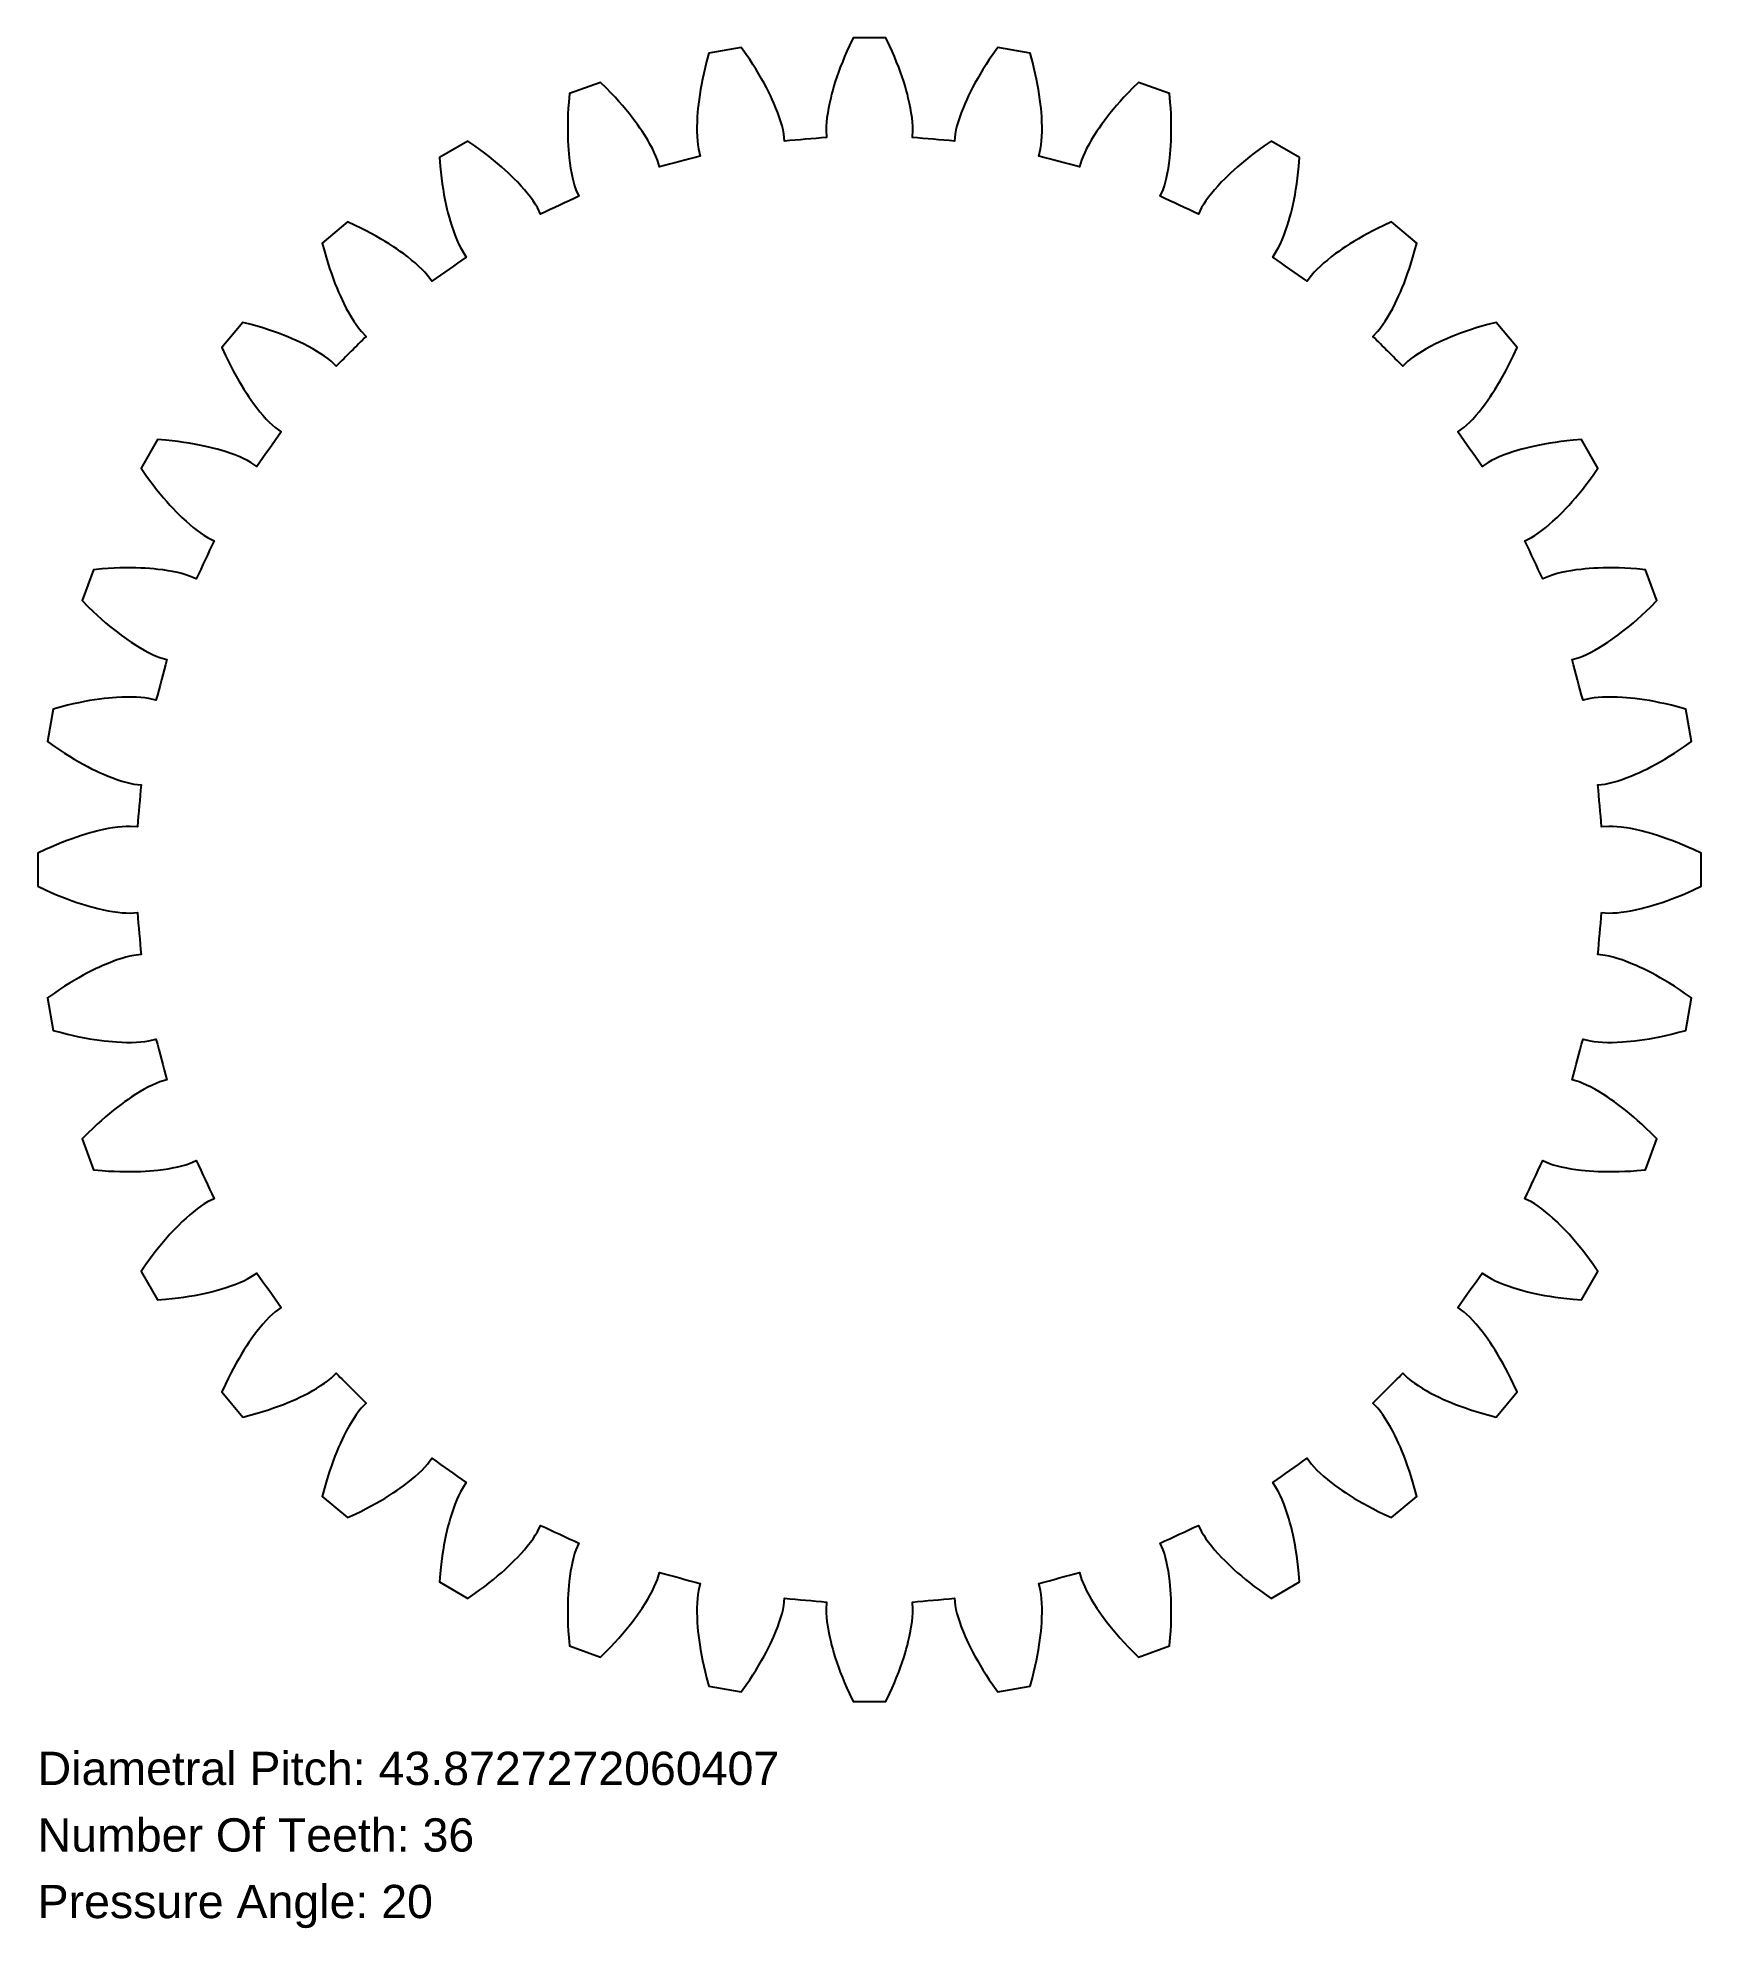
# Model space of a CAD drawing. Extents: x -11 to 11, y -14 to 11.
import ezdxf

# ---------------------------------------------------------------- set-up
doc = ezdxf.new("R2010")
doc.units = 0
doc.layers.add('1', color=7, linetype='Continuous')
doc.layers.add('NOTES', color=1, linetype='Continuous')
doc.styles.add('ARIAL', font='Arial.ttf')

msp = doc.modelspace()

# ---------------------------------------------------------------- linework, layer by layer
at = {"layer": '1'}
msp.add_lwpolyline([(9.681, -0.567), (9.776, -0.573), (9.829, -0.572), (9.883, -0.569), (9.94, -0.563), (10.008, -0.553), (10.066, -0.543), (10.131, -0.53), (10.202, -0.513), (10.252, -0.501), (10.306, -0.486), (10.361, -0.47), (10.42, -0.452), (10.481, -0.432), (10.544, -0.41), (10.61, -0.386), (10.678, -0.359), (10.749, -0.331), (10.821, -0.3), (10.896, -0.266), (10.998, -0.218), (10.998, 0.218), (10.896, 0.266), (10.821, 0.3), (10.749, 0.331), (10.678, 0.359), (10.61, 0.386), (10.544, 0.41), (10.481, 0.432), (10.42, 0.452), (10.361, 0.47), (10.306, 0.486), (10.252, 0.501), (10.202, 0.513), (10.131, 0.53), (10.066, 0.543), (10.008, 0.553), (9.94, 0.563), (9.883, 0.569), (9.829, 0.572), (9.776, 0.573), (9.681, 0.567, -0.000044), (9.632, 1.122), (9.727, 1.133), (9.78, 1.143), (9.832, 1.156), (9.886, 1.172), (9.952, 1.193), (10.007, 1.214), (10.069, 1.238), (10.136, 1.266), (10.183, 1.287), (10.233, 1.311), (10.286, 1.336), (10.34, 1.364), (10.397, 1.395), (10.455, 1.427), (10.516, 1.463), (10.578, 1.5), (10.643, 1.541), (10.709, 1.584), (10.777, 1.63), (10.869, 1.695), (10.793, 2.124), (10.684, 2.154), (10.605, 2.174), (10.528, 2.192), (10.453, 2.208), (10.382, 2.222), (10.313, 2.235), (10.247, 2.245), (10.183, 2.254), (10.122, 2.262), (10.065, 2.268), (10.01, 2.273), (9.958, 2.277), (9.885, 2.281), (9.819, 2.282), (9.76, 2.282), (9.691, 2.28), (9.635, 2.276), (9.581, 2.271), (9.528, 2.262), (9.435, 2.24, -0.000044), (9.291, 2.778), (9.382, 2.805), (9.432, 2.824), (9.482, 2.846), (9.533, 2.871), (9.593, 2.903), (9.645, 2.933), (9.701, 2.967), (9.762, 3.007), (9.805, 3.036), (9.85, 3.068), (9.897, 3.102), (9.946, 3.139), (9.996, 3.179), (10.048, 3.221), (10.102, 3.266), (10.157, 3.314), (10.213, 3.365), (10.271, 3.42), (10.33, 3.477), (10.409, 3.557), (10.26, 3.966), (10.148, 3.977), (10.066, 3.983), (9.987, 3.987), (9.911, 3.99), (9.838, 3.991), (9.768, 3.991), (9.701, 3.99), (9.637, 3.988), (9.576, 3.985), (9.518, 3.981), (9.463, 3.977), (9.411, 3.971), (9.339, 3.963), (9.273, 3.953), (9.215, 3.942), (9.148, 3.928), (9.093, 3.915), (9.041, 3.9), (8.99, 3.882), (8.903, 3.844, -0.000044), (8.667, 4.349), (8.753, 4.392), (8.799, 4.419), (8.844, 4.449), (8.889, 4.483), (8.943, 4.525), (8.989, 4.563), (9.038, 4.607), (9.092, 4.656), (9.129, 4.693), (9.168, 4.732), (9.208, 4.774), (9.25, 4.819), (9.293, 4.866), (9.336, 4.917), (9.381, 4.971), (9.427, 5.028), (9.474, 5.088), (9.521, 5.151), (9.569, 5.218), (9.633, 5.31), (9.415, 5.688), (9.303, 5.678), (9.222, 5.67), (9.143, 5.661), (9.068, 5.65), (8.996, 5.639), (8.927, 5.627), (8.861, 5.614), (8.798, 5.601), (8.738, 5.588), (8.682, 5.574), (8.628, 5.56), (8.578, 5.545), (8.509, 5.524), (8.446, 5.503), (8.391, 5.483), (8.327, 5.457), (8.275, 5.434), (8.226, 5.41), (8.18, 5.384), (8.1, 5.332, -0.000044), (7.781, 5.788), (7.857, 5.845), (7.898, 5.88), (7.937, 5.917), (7.976, 5.958), (8.022, 6.009), (8.06, 6.055), (8.101, 6.106), (8.145, 6.164), (8.175, 6.207), (8.207, 6.252), (8.239, 6.3), (8.273, 6.352), (8.306, 6.406), (8.341, 6.464), (8.376, 6.524), (8.411, 6.588), (8.446, 6.656), (8.482, 6.726), (8.518, 6.8), (8.565, 6.902), (8.285, 7.236), (8.176, 7.208), (8.097, 7.185), (8.021, 7.162), (7.949, 7.139), (7.88, 7.115), (7.814, 7.092), (7.751, 7.068), (7.692, 7.044), (7.635, 7.02), (7.582, 6.997), (7.532, 6.973), (7.485, 6.951), (7.42, 6.918), (7.362, 6.886), (7.311, 6.856), (7.253, 6.82), (7.206, 6.789), (7.162, 6.757), (7.12, 6.723), (7.051, 6.657, -0.000044), (6.657, 7.051), (6.723, 7.12), (6.757, 7.162), (6.789, 7.206), (6.82, 7.253), (6.856, 7.311), (6.886, 7.362), (6.918, 7.42), (6.951, 7.485), (6.973, 7.532), (6.997, 7.582), (7.02, 7.635), (7.044, 7.692), (7.068, 7.751), (7.092, 7.814), (7.115, 7.88), (7.139, 7.949), (7.162, 8.021), (7.185, 8.097), (7.208, 8.176), (7.236, 8.285), (6.902, 8.565), (6.8, 8.518), (6.726, 8.482), (6.656, 8.446), (6.588, 8.411), (6.524, 8.376), (6.464, 8.341), (6.406, 8.306), (6.352, 8.273), (6.3, 8.239), (6.252, 8.207), (6.207, 8.175), (6.164, 8.145), (6.106, 8.101), (6.055, 8.06), (6.009, 8.022), (5.958, 7.976), (5.917, 7.937), (5.88, 7.898), (5.845, 7.857), (5.788, 7.781, -0.000044), (5.332, 8.1), (5.384, 8.18), (5.41, 8.226), (5.434, 8.275), (5.457, 8.327), (5.483, 8.391), (5.503, 8.446), (5.524, 8.509), (5.545, 8.578), (5.56, 8.628), (5.574, 8.682), (5.588, 8.738), (5.601, 8.798), (5.614, 8.861), (5.627, 8.927), (5.639, 8.996), (5.65, 9.068), (5.661, 9.143), (5.67, 9.222), (5.678, 9.303), (5.688, 9.415), (5.31, 9.633), (5.218, 9.569), (5.151, 9.521), (5.088, 9.474), (5.028, 9.427), (4.971, 9.381), (4.917, 9.336), (4.866, 9.293), (4.819, 9.25), (4.774, 9.208), (4.732, 9.168), (4.693, 9.129), (4.656, 9.092), (4.607, 9.038), (4.563, 8.989), (4.525, 8.943), (4.483, 8.889), (4.449, 8.844), (4.419, 8.799), (4.392, 8.753), (4.349, 8.667, -0.000044), (3.844, 8.903), (3.882, 8.99), (3.9, 9.041), (3.915, 9.093), (3.928, 9.148), (3.942, 9.215), (3.953, 9.273), (3.963, 9.339), (3.971, 9.411), (3.977, 9.463), (3.981, 9.518), (3.985, 9.576), (3.988, 9.637), (3.99, 9.701), (3.991, 9.768), (3.991, 9.838), (3.99, 9.911), (3.987, 9.987), (3.983, 10.066), (3.977, 10.148), (3.966, 10.26), (3.557, 10.409), (3.477, 10.33), (3.42, 10.271), (3.365, 10.213), (3.314, 10.157), (3.266, 10.102), (3.221, 10.048), (3.179, 9.996), (3.139, 9.946), (3.102, 9.897), (3.068, 9.85), (3.036, 9.805), (3.007, 9.762), (2.967, 9.701), (2.933, 9.645), (2.903, 9.593), (2.871, 9.533), (2.846, 9.482), (2.824, 9.432), (2.805, 9.382), (2.778, 9.291, -0.000044), (2.24, 9.435), (2.262, 9.528), (2.271, 9.581), (2.276, 9.635), (2.28, 9.691), (2.282, 9.76), (2.282, 9.819), (2.281, 9.885), (2.277, 9.958), (2.273, 10.01), (2.268, 10.065), (2.262, 10.122), (2.254, 10.183), (2.245, 10.247), (2.235, 10.313), (2.222, 10.382), (2.208, 10.453), (2.192, 10.528), (2.174, 10.605), (2.154, 10.684), (2.124, 10.793), (1.695, 10.869), (1.63, 10.777), (1.584, 10.709), (1.541, 10.643), (1.5, 10.578), (1.463, 10.516), (1.427, 10.455), (1.395, 10.397), (1.364, 10.34), (1.336, 10.286), (1.311, 10.233), (1.287, 10.183), (1.266, 10.136), (1.238, 10.069), (1.214, 10.007), (1.193, 9.952), (1.172, 9.886), (1.156, 9.832), (1.143, 9.78), (1.133, 9.727), (1.122, 9.632, -0.000044), (0.567, 9.681), (0.573, 9.776), (0.572, 9.829), (0.569, 9.883), (0.563, 9.94), (0.553, 10.008), (0.543, 10.066), (0.53, 10.131), (0.513, 10.202), (0.501, 10.252), (0.486, 10.306), (0.47, 10.361), (0.452, 10.42), (0.432, 10.481), (0.41, 10.544), (0.386, 10.61), (0.359, 10.678), (0.331, 10.749), (0.3, 10.821), (0.266, 10.896), (0.218, 10.998), (-0.218, 10.998), (-0.266, 10.896), (-0.3, 10.821), (-0.331, 10.749), (-0.359, 10.678), (-0.386, 10.61), (-0.41, 10.544), (-0.432, 10.481), (-0.452, 10.42), (-0.47, 10.361), (-0.486, 10.306), (-0.501, 10.252), (-0.513, 10.202), (-0.53, 10.131), (-0.543, 10.066), (-0.553, 10.008), (-0.563, 9.94), (-0.569, 9.883), (-0.572, 9.829), (-0.573, 9.776), (-0.567, 9.681, -0.000044), (-1.122, 9.632), (-1.133, 9.727), (-1.143, 9.78), (-1.156, 9.832), (-1.172, 9.886), (-1.193, 9.952), (-1.214, 10.007), (-1.238, 10.069), (-1.266, 10.136), (-1.287, 10.183), (-1.311, 10.233), (-1.336, 10.286), (-1.364, 10.34), (-1.395, 10.397), (-1.427, 10.455), (-1.463, 10.516), (-1.5, 10.578), (-1.541, 10.643), (-1.584, 10.709), (-1.63, 10.777), (-1.695, 10.869), (-2.124, 10.793), (-2.154, 10.684), (-2.174, 10.605), (-2.192, 10.528), (-2.208, 10.453), (-2.222, 10.382), (-2.235, 10.313), (-2.245, 10.247), (-2.254, 10.183), (-2.262, 10.122), (-2.268, 10.065), (-2.273, 10.01), (-2.277, 9.958), (-2.281, 9.885), (-2.282, 9.819), (-2.282, 9.76), (-2.28, 9.691), (-2.276, 9.635), (-2.271, 9.581), (-2.262, 9.528), (-2.24, 9.435, -0.000044), (-2.778, 9.291), (-2.805, 9.382), (-2.824, 9.432), (-2.846, 9.482), (-2.871, 9.533), (-2.903, 9.593), (-2.933, 9.645), (-2.967, 9.701), (-3.007, 9.762), (-3.036, 9.805), (-3.068, 9.85), (-3.102, 9.897), (-3.139, 9.946), (-3.179, 9.996), (-3.221, 10.048), (-3.266, 10.102), (-3.314, 10.157), (-3.365, 10.213), (-3.42, 10.271), (-3.477, 10.33), (-3.557, 10.409), (-3.966, 10.26), (-3.977, 10.148), (-3.983, 10.066), (-3.987, 9.987), (-3.99, 9.911), (-3.991, 9.838), (-3.991, 9.768), (-3.99, 9.701), (-3.988, 9.637), (-3.985, 9.576), (-3.981, 9.518), (-3.977, 9.463), (-3.971, 9.411), (-3.963, 9.339), (-3.953, 9.273), (-3.942, 9.215), (-3.928, 9.148), (-3.915, 9.093), (-3.9, 9.041), (-3.882, 8.99), (-3.844, 8.903, -0.000044), (-4.349, 8.667), (-4.392, 8.753), (-4.419, 8.799), (-4.449, 8.844), (-4.483, 8.889), (-4.525, 8.943), (-4.563, 8.989), (-4.607, 9.038), (-4.656, 9.092), (-4.693, 9.129), (-4.732, 9.168), (-4.774, 9.208), (-4.819, 9.25), (-4.866, 9.293), (-4.917, 9.336), (-4.971, 9.381), (-5.028, 9.427), (-5.088, 9.474), (-5.151, 9.521), (-5.218, 9.569), (-5.31, 9.633), (-5.688, 9.415), (-5.678, 9.303), (-5.67, 9.222), (-5.661, 9.143), (-5.65, 9.068), (-5.639, 8.996), (-5.627, 8.927), (-5.614, 8.861), (-5.601, 8.798), (-5.588, 8.738), (-5.574, 8.682), (-5.56, 8.628), (-5.545, 8.578), (-5.524, 8.509), (-5.503, 8.446), (-5.483, 8.391), (-5.457, 8.327), (-5.434, 8.275), (-5.41, 8.226), (-5.384, 8.18), (-5.332, 8.1, -0.000044), (-5.788, 7.781), (-5.845, 7.857), (-5.88, 7.898), (-5.917, 7.937), (-5.958, 7.976), (-6.009, 8.022), (-6.055, 8.06), (-6.106, 8.101), (-6.164, 8.145), (-6.207, 8.175), (-6.252, 8.207), (-6.3, 8.239), (-6.352, 8.273), (-6.406, 8.306), (-6.464, 8.341), (-6.524, 8.376), (-6.588, 8.411), (-6.656, 8.446), (-6.726, 8.482), (-6.8, 8.518), (-6.902, 8.565), (-7.236, 8.285), (-7.208, 8.176), (-7.185, 8.097), (-7.162, 8.021), (-7.139, 7.949), (-7.115, 7.88), (-7.092, 7.814), (-7.068, 7.751), (-7.044, 7.692), (-7.02, 7.635), (-6.997, 7.582), (-6.973, 7.532), (-6.951, 7.485), (-6.918, 7.42), (-6.886, 7.362), (-6.856, 7.311), (-6.82, 7.253), (-6.789, 7.206), (-6.757, 7.162), (-6.723, 7.12), (-6.657, 7.051, -0.000044), (-7.051, 6.657), (-7.12, 6.723), (-7.162, 6.757), (-7.206, 6.789), (-7.253, 6.82), (-7.311, 6.856), (-7.362, 6.886), (-7.42, 6.918), (-7.485, 6.951), (-7.532, 6.973), (-7.582, 6.997), (-7.635, 7.02), (-7.692, 7.044), (-7.751, 7.068), (-7.814, 7.092), (-7.88, 7.115), (-7.949, 7.139), (-8.021, 7.162), (-8.097, 7.185), (-8.176, 7.208), (-8.285, 7.236), (-8.565, 6.902), (-8.518, 6.8), (-8.482, 6.726), (-8.446, 6.656), (-8.411, 6.588), (-8.376, 6.524), (-8.341, 6.464), (-8.306, 6.406), (-8.273, 6.352), (-8.239, 6.3), (-8.207, 6.252), (-8.175, 6.207), (-8.145, 6.164), (-8.101, 6.106), (-8.06, 6.055), (-8.022, 6.009), (-7.976, 5.958), (-7.937, 5.917), (-7.898, 5.88), (-7.857, 5.845), (-7.781, 5.788, -0.000044), (-8.1, 5.332), (-8.18, 5.384), (-8.226, 5.41), (-8.275, 5.434), (-8.327, 5.457), (-8.391, 5.483), (-8.446, 5.503), (-8.509, 5.524), (-8.578, 5.545), (-8.628, 5.56), (-8.682, 5.574), (-8.738, 5.588), (-8.798, 5.601), (-8.861, 5.614), (-8.927, 5.627), (-8.996, 5.639), (-9.068, 5.65), (-9.143, 5.661), (-9.222, 5.67), (-9.303, 5.678), (-9.415, 5.688), (-9.633, 5.31), (-9.569, 5.218), (-9.521, 5.151), (-9.474, 5.088), (-9.427, 5.028), (-9.381, 4.971), (-9.336, 4.917), (-9.293, 4.866), (-9.25, 4.819), (-9.208, 4.774), (-9.168, 4.732), (-9.129, 4.693), (-9.092, 4.656), (-9.038, 4.607), (-8.989, 4.563), (-8.943, 4.525), (-8.889, 4.483), (-8.844, 4.449), (-8.799, 4.419), (-8.753, 4.392), (-8.667, 4.349, -0.000044), (-8.903, 3.844), (-8.99, 3.882), (-9.041, 3.9), (-9.093, 3.915), (-9.148, 3.928), (-9.215, 3.942), (-9.273, 3.953), (-9.339, 3.963), (-9.411, 3.971), (-9.463, 3.977), (-9.518, 3.981), (-9.576, 3.985), (-9.637, 3.988), (-9.701, 3.99), (-9.768, 3.991), (-9.838, 3.991), (-9.911, 3.99), (-9.987, 3.987), (-10.066, 3.983), (-10.148, 3.977), (-10.26, 3.966), (-10.409, 3.557), (-10.33, 3.477), (-10.271, 3.42), (-10.213, 3.365), (-10.157, 3.314), (-10.102, 3.266), (-10.048, 3.221), (-9.996, 3.179), (-9.946, 3.139), (-9.897, 3.102), (-9.85, 3.068), (-9.805, 3.036), (-9.762, 3.007), (-9.701, 2.967), (-9.645, 2.933), (-9.593, 2.903), (-9.533, 2.871), (-9.482, 2.846), (-9.432, 2.824), (-9.382, 2.805), (-9.291, 2.778, -0.000044), (-9.435, 2.24), (-9.528, 2.262), (-9.581, 2.271), (-9.635, 2.276), (-9.691, 2.28), (-9.76, 2.282), (-9.819, 2.282), (-9.885, 2.281), (-9.958, 2.277), (-10.01, 2.273), (-10.065, 2.268), (-10.122, 2.262), (-10.183, 2.254), (-10.247, 2.245), (-10.313, 2.235), (-10.382, 2.222), (-10.454, 2.208), (-10.528, 2.192), (-10.605, 2.174), (-10.684, 2.154), (-10.793, 2.124), (-10.869, 1.695), (-10.777, 1.63), (-10.709, 1.584), (-10.643, 1.541), (-10.578, 1.5), (-10.516, 1.463), (-10.455, 1.427), (-10.397, 1.395), (-10.34, 1.364), (-10.286, 1.336), (-10.233, 1.311), (-10.183, 1.287), (-10.136, 1.266), (-10.069, 1.238), (-10.007, 1.214), (-9.952, 1.193), (-9.886, 1.172), (-9.832, 1.156), (-9.78, 1.143), (-9.727, 1.133), (-9.632, 1.122, -0.000044), (-9.681, 0.567), (-9.776, 0.573), (-9.829, 0.572), (-9.883, 0.569), (-9.94, 0.563), (-10.008, 0.553), (-10.066, 0.543), (-10.131, 0.53), (-10.202, 0.513), (-10.252, 0.501), (-10.306, 0.486), (-10.361, 0.47), (-10.42, 0.452), (-10.481, 0.432), (-10.544, 0.41), (-10.61, 0.386), (-10.678, 0.359), (-10.749, 0.331), (-10.821, 0.3), (-10.896, 0.266), (-10.998, 0.218), (-10.998, -0.218), (-10.896, -0.266), (-10.821, -0.3), (-10.749, -0.331), (-10.678, -0.359), (-10.61, -0.386), (-10.544, -0.41), (-10.481, -0.432), (-10.42, -0.452), (-10.361, -0.47), (-10.306, -0.486), (-10.252, -0.501), (-10.202, -0.513), (-10.131, -0.53), (-10.066, -0.543), (-10.008, -0.553), (-9.94, -0.563), (-9.883, -0.569), (-9.829, -0.572), (-9.776, -0.573), (-9.681, -0.567, -0.000044), (-9.632, -1.122), (-9.727, -1.133), (-9.78, -1.143), (-9.832, -1.156), (-9.886, -1.172), (-9.952, -1.193), (-10.007, -1.214), (-10.069, -1.238), (-10.136, -1.266), (-10.183, -1.287), (-10.233, -1.311), (-10.286, -1.336), (-10.34, -1.364), (-10.397, -1.395), (-10.455, -1.427), (-10.516, -1.463), (-10.578, -1.5), (-10.643, -1.541), (-10.709, -1.584), (-10.777, -1.63), (-10.869, -1.695), (-10.793, -2.124), (-10.684, -2.154), (-10.605, -2.174), (-10.528, -2.192), (-10.454, -2.208), (-10.382, -2.222), (-10.313, -2.235), (-10.247, -2.245), (-10.183, -2.254), (-10.122, -2.262), (-10.065, -2.268), (-10.01, -2.273), (-9.958, -2.277), (-9.885, -2.281), (-9.819, -2.282), (-9.76, -2.282), (-9.691, -2.28), (-9.635, -2.276), (-9.581, -2.271), (-9.528, -2.262), (-9.435, -2.24, -0.000044), (-9.291, -2.778), (-9.382, -2.805), (-9.432, -2.824), (-9.482, -2.846), (-9.533, -2.871), (-9.593, -2.903), (-9.645, -2.933), (-9.701, -2.967), (-9.762, -3.007), (-9.805, -3.036), (-9.85, -3.068), (-9.897, -3.102), (-9.946, -3.139), (-9.996, -3.179), (-10.048, -3.221), (-10.102, -3.266), (-10.157, -3.314), (-10.213, -3.365), (-10.271, -3.42), (-10.33, -3.477), (-10.409, -3.557), (-10.26, -3.966), (-10.148, -3.977), (-10.066, -3.983), (-9.987, -3.987), (-9.911, -3.99), (-9.838, -3.991), (-9.768, -3.991), (-9.701, -3.99), (-9.637, -3.988), (-9.576, -3.985), (-9.518, -3.981), (-9.463, -3.977), (-9.411, -3.971), (-9.339, -3.963), (-9.273, -3.953), (-9.215, -3.942), (-9.148, -3.928), (-9.093, -3.915), (-9.041, -3.9), (-8.99, -3.882), (-8.903, -3.844, -0.000044), (-8.667, -4.349), (-8.753, -4.392), (-8.799, -4.419), (-8.844, -4.449), (-8.889, -4.483), (-8.943, -4.525), (-8.989, -4.563), (-9.038, -4.607), (-9.092, -4.656), (-9.129, -4.693), (-9.168, -4.732), (-9.208, -4.774), (-9.25, -4.819), (-9.293, -4.866), (-9.336, -4.917), (-9.381, -4.971), (-9.427, -5.028), (-9.474, -5.088), (-9.521, -5.151), (-9.569, -5.218), (-9.633, -5.31), (-9.415, -5.688), (-9.303, -5.678), (-9.222, -5.67), (-9.143, -5.661), (-9.068, -5.65), (-8.996, -5.639), (-8.927, -5.627), (-8.861, -5.614), (-8.798, -5.601), (-8.738, -5.588), (-8.682, -5.574), (-8.628, -5.56), (-8.578, -5.545), (-8.509, -5.524), (-8.446, -5.503), (-8.391, -5.483), (-8.327, -5.457), (-8.275, -5.434), (-8.226, -5.41), (-8.18, -5.384), (-8.1, -5.332, -0.000044), (-7.781, -5.788), (-7.857, -5.845), (-7.898, -5.88), (-7.937, -5.917), (-7.976, -5.958), (-8.022, -6.009), (-8.06, -6.055), (-8.101, -6.106), (-8.145, -6.164), (-8.175, -6.207), (-8.207, -6.252), (-8.239, -6.3), (-8.273, -6.352), (-8.306, -6.406), (-8.341, -6.464), (-8.376, -6.524), (-8.411, -6.588), (-8.446, -6.656), (-8.482, -6.726), (-8.518, -6.8), (-8.565, -6.902), (-8.285, -7.236), (-8.176, -7.208), (-8.097, -7.185), (-8.021, -7.162), (-7.949, -7.139), (-7.88, -7.115), (-7.814, -7.092), (-7.751, -7.068), (-7.692, -7.044), (-7.635, -7.02), (-7.582, -6.997), (-7.532, -6.973), (-7.485, -6.951), (-7.42, -6.918), (-7.362, -6.886), (-7.311, -6.856), (-7.253, -6.82), (-7.206, -6.789), (-7.162, -6.757), (-7.12, -6.723), (-7.051, -6.657, -0.000044), (-6.657, -7.051), (-6.723, -7.12), (-6.757, -7.162), (-6.789, -7.206), (-6.82, -7.253), (-6.856, -7.311), (-6.886, -7.362), (-6.918, -7.42), (-6.951, -7.485), (-6.973, -7.532), (-6.997, -7.582), (-7.02, -7.635), (-7.044, -7.692), (-7.068, -7.751), (-7.092, -7.814), (-7.115, -7.88), (-7.139, -7.949), (-7.162, -8.021), (-7.185, -8.097), (-7.208, -8.176), (-7.236, -8.285), (-6.902, -8.565), (-6.8, -8.518), (-6.726, -8.482), (-6.656, -8.446), (-6.588, -8.411), (-6.524, -8.376), (-6.464, -8.341), (-6.406, -8.306), (-6.352, -8.273), (-6.3, -8.239), (-6.252, -8.207), (-6.207, -8.175), (-6.164, -8.145), (-6.106, -8.101), (-6.055, -8.06), (-6.009, -8.022), (-5.958, -7.976), (-5.917, -7.937), (-5.88, -7.898), (-5.845, -7.857), (-5.788, -7.781, -0.000044), (-5.332, -8.1), (-5.384, -8.18), (-5.41, -8.226), (-5.434, -8.275), (-5.457, -8.327), (-5.483, -8.391), (-5.503, -8.446), (-5.524, -8.509), (-5.545, -8.578), (-5.56, -8.628), (-5.574, -8.682), (-5.588, -8.738), (-5.601, -8.798), (-5.614, -8.861), (-5.627, -8.927), (-5.639, -8.996), (-5.65, -9.068), (-5.661, -9.143), (-5.67, -9.222), (-5.678, -9.303), (-5.688, -9.415), (-5.31, -9.633), (-5.218, -9.569), (-5.151, -9.521), (-5.088, -9.474), (-5.028, -9.427), (-4.971, -9.381), (-4.917, -9.336), (-4.866, -9.293), (-4.819, -9.25), (-4.774, -9.208), (-4.732, -9.168), (-4.693, -9.129), (-4.656, -9.092), (-4.607, -9.038), (-4.563, -8.989), (-4.525, -8.943), (-4.483, -8.889), (-4.449, -8.844), (-4.419, -8.799), (-4.392, -8.753), (-4.349, -8.667, -0.000044), (-3.844, -8.903), (-3.882, -8.99), (-3.9, -9.041), (-3.915, -9.093), (-3.928, -9.148), (-3.942, -9.215), (-3.953, -9.273), (-3.963, -9.339), (-3.971, -9.411), (-3.977, -9.463), (-3.981, -9.518), (-3.985, -9.576), (-3.988, -9.637), (-3.99, -9.701), (-3.991, -9.768), (-3.991, -9.838), (-3.99, -9.911), (-3.987, -9.987), (-3.983, -10.066), (-3.977, -10.148), (-3.966, -10.26), (-3.557, -10.409), (-3.477, -10.33), (-3.42, -10.271), (-3.365, -10.213), (-3.314, -10.157), (-3.266, -10.102), (-3.221, -10.048), (-3.179, -9.996), (-3.139, -9.946), (-3.102, -9.897), (-3.068, -9.85), (-3.036, -9.805), (-3.007, -9.762), (-2.967, -9.701), (-2.933, -9.645), (-2.903, -9.593), (-2.871, -9.533), (-2.846, -9.482), (-2.824, -9.432), (-2.805, -9.382), (-2.778, -9.291, -0.000044), (-2.24, -9.435), (-2.262, -9.528), (-2.271, -9.581), (-2.276, -9.635), (-2.28, -9.691), (-2.282, -9.76), (-2.282, -9.819), (-2.281, -9.885), (-2.277, -9.958), (-2.273, -10.01), (-2.268, -10.065), (-2.262, -10.122), (-2.254, -10.183), (-2.245, -10.247), (-2.235, -10.313), (-2.222, -10.382), (-2.208, -10.454), (-2.192, -10.528), (-2.174, -10.605), (-2.154, -10.684), (-2.124, -10.793), (-1.695, -10.869), (-1.63, -10.777), (-1.584, -10.709), (-1.541, -10.643), (-1.5, -10.578), (-1.463, -10.516), (-1.427, -10.455), (-1.395, -10.397), (-1.364, -10.34), (-1.336, -10.286), (-1.311, -10.233), (-1.287, -10.183), (-1.266, -10.136), (-1.238, -10.069), (-1.214, -10.007), (-1.193, -9.952), (-1.172, -9.886), (-1.156, -9.832), (-1.143, -9.78), (-1.133, -9.727), (-1.122, -9.632, -0.000044), (-0.567, -9.681), (-0.573, -9.776), (-0.572, -9.829), (-0.569, -9.883), (-0.563, -9.94), (-0.553, -10.008), (-0.543, -10.066), (-0.53, -10.131), (-0.513, -10.202), (-0.501, -10.252), (-0.486, -10.306), (-0.47, -10.361), (-0.452, -10.42), (-0.432, -10.481), (-0.41, -10.544), (-0.386, -10.61), (-0.359, -10.678), (-0.331, -10.749), (-0.3, -10.821), (-0.266, -10.896), (-0.218, -10.998), (0.218, -10.998), (0.266, -10.896), (0.3, -10.821), (0.331, -10.749), (0.359, -10.678), (0.386, -10.61), (0.41, -10.544), (0.432, -10.481), (0.452, -10.42), (0.47, -10.361), (0.486, -10.306), (0.501, -10.252), (0.513, -10.202), (0.53, -10.131), (0.543, -10.066), (0.553, -10.008), (0.563, -9.94), (0.569, -9.883), (0.572, -9.829), (0.573, -9.776), (0.567, -9.681, -0.000044), (1.122, -9.632), (1.133, -9.727), (1.143, -9.78), (1.156, -9.832), (1.172, -9.886), (1.193, -9.952), (1.214, -10.007), (1.238, -10.069), (1.266, -10.136), (1.287, -10.183), (1.311, -10.233), (1.336, -10.286), (1.364, -10.34), (1.395, -10.397), (1.427, -10.455), (1.463, -10.516), (1.5, -10.578), (1.541, -10.643), (1.584, -10.709), (1.63, -10.777), (1.695, -10.869), (2.124, -10.793), (2.154, -10.684), (2.174, -10.605), (2.192, -10.528), (2.208, -10.454), (2.222, -10.382), (2.235, -10.313), (2.245, -10.247), (2.254, -10.183), (2.262, -10.122), (2.268, -10.065), (2.273, -10.01), (2.277, -9.958), (2.281, -9.885), (2.282, -9.819), (2.282, -9.76), (2.28, -9.691), (2.276, -9.635), (2.271, -9.581), (2.262, -9.528), (2.24, -9.435, -0.000044), (2.778, -9.291), (2.805, -9.382), (2.824, -9.432), (2.846, -9.482), (2.871, -9.533), (2.903, -9.593), (2.933, -9.645), (2.967, -9.701), (3.007, -9.762), (3.036, -9.805), (3.068, -9.85), (3.102, -9.897), (3.139, -9.946), (3.179, -9.996), (3.221, -10.048), (3.266, -10.102), (3.314, -10.157), (3.365, -10.213), (3.42, -10.271), (3.477, -10.33), (3.557, -10.409), (3.966, -10.26), (3.977, -10.148), (3.983, -10.066), (3.987, -9.987), (3.99, -9.911), (3.991, -9.838), (3.991, -9.768), (3.99, -9.701), (3.988, -9.637), (3.985, -9.576), (3.981, -9.518), (3.977, -9.463), (3.971, -9.411), (3.963, -9.339), (3.953, -9.273), (3.942, -9.215), (3.928, -9.148), (3.915, -9.093), (3.9, -9.041), (3.882, -8.99), (3.844, -8.903, -0.000044), (4.349, -8.667), (4.392, -8.753), (4.419, -8.799), (4.449, -8.844), (4.483, -8.889), (4.525, -8.943), (4.563, -8.989), (4.607, -9.038), (4.656, -9.092), (4.693, -9.129), (4.732, -9.168), (4.774, -9.208), (4.819, -9.25), (4.866, -9.293), (4.917, -9.336), (4.971, -9.381), (5.028, -9.427), (5.088, -9.474), (5.151, -9.521), (5.218, -9.569), (5.31, -9.633), (5.688, -9.415), (5.678, -9.303), (5.67, -9.222), (5.661, -9.143), (5.65, -9.068), (5.639, -8.996), (5.627, -8.927), (5.614, -8.861), (5.601, -8.798), (5.588, -8.738), (5.574, -8.682), (5.56, -8.628), (5.545, -8.578), (5.524, -8.509), (5.503, -8.446), (5.483, -8.391), (5.457, -8.327), (5.434, -8.275), (5.41, -8.226), (5.384, -8.18), (5.332, -8.1, -0.000044), (5.788, -7.781), (5.845, -7.857), (5.88, -7.898), (5.917, -7.937), (5.958, -7.976), (6.009, -8.022), (6.055, -8.06), (6.106, -8.101), (6.164, -8.145), (6.207, -8.175), (6.252, -8.207), (6.3, -8.239), (6.352, -8.273), (6.406, -8.306), (6.464, -8.341), (6.524, -8.376), (6.588, -8.411), (6.656, -8.446), (6.726, -8.482), (6.8, -8.518), (6.902, -8.565), (7.236, -8.285), (7.208, -8.176), (7.185, -8.097), (7.162, -8.021), (7.139, -7.949), (7.115, -7.88), (7.092, -7.814), (7.068, -7.751), (7.044, -7.692), (7.02, -7.635), (6.997, -7.582), (6.973, -7.532), (6.951, -7.485), (6.918, -7.42), (6.886, -7.362), (6.856, -7.311), (6.82, -7.253), (6.789, -7.206), (6.757, -7.162), (6.723, -7.12), (6.657, -7.051, -0.000044), (7.051, -6.657), (7.12, -6.723), (7.162, -6.757), (7.206, -6.789), (7.253, -6.82), (7.311, -6.856), (7.362, -6.886), (7.42, -6.918), (7.485, -6.951), (7.532, -6.973), (7.582, -6.997), (7.635, -7.02), (7.692, -7.044), (7.751, -7.068), (7.814, -7.092), (7.88, -7.115), (7.949, -7.139), (8.021, -7.162), (8.097, -7.185), (8.176, -7.208), (8.285, -7.236), (8.565, -6.902), (8.518, -6.8), (8.482, -6.726), (8.446, -6.656), (8.411, -6.588), (8.376, -6.524), (8.341, -6.464), (8.306, -6.406), (8.273, -6.352), (8.239, -6.3), (8.207, -6.252), (8.175, -6.207), (8.145, -6.164), (8.101, -6.106), (8.06, -6.055), (8.022, -6.009), (7.976, -5.958), (7.937, -5.917), (7.898, -5.88), (7.857, -5.845), (7.781, -5.788, -0.000044), (8.1, -5.332), (8.18, -5.384), (8.226, -5.41), (8.275, -5.434), (8.327, -5.457), (8.391, -5.483), (8.446, -5.503), (8.509, -5.524), (8.578, -5.545), (8.628, -5.56), (8.682, -5.574), (8.738, -5.588), (8.798, -5.601), (8.861, -5.614), (8.927, -5.627), (8.996, -5.639), (9.068, -5.65), (9.143, -5.661), (9.222, -5.67), (9.303, -5.678), (9.415, -5.688), (9.633, -5.31), (9.569, -5.218), (9.521, -5.151), (9.474, -5.088), (9.427, -5.028), (9.381, -4.971), (9.336, -4.917), (9.293, -4.866), (9.25, -4.819), (9.208, -4.774), (9.168, -4.732), (9.129, -4.693), (9.092, -4.656), (9.038, -4.607), (8.989, -4.563), (8.943, -4.525), (8.889, -4.483), (8.844, -4.449), (8.799, -4.419), (8.753, -4.392), (8.667, -4.349, -0.000044), (8.903, -3.844), (8.99, -3.882), (9.041, -3.9), (9.093, -3.915), (9.148, -3.928), (9.215, -3.942), (9.273, -3.953), (9.339, -3.963), (9.411, -3.971), (9.463, -3.977), (9.518, -3.981), (9.576, -3.985), (9.637, -3.988), (9.701, -3.99), (9.768, -3.991), (9.838, -3.991), (9.911, -3.99), (9.987, -3.987), (10.066, -3.983), (10.148, -3.977), (10.26, -3.966), (10.409, -3.557), (10.33, -3.477), (10.271, -3.42), (10.213, -3.365), (10.157, -3.314), (10.102, -3.266), (10.048, -3.221), (9.996, -3.179), (9.946, -3.139), (9.897, -3.102), (9.85, -3.068), (9.805, -3.036), (9.762, -3.007), (9.701, -2.967), (9.645, -2.933), (9.593, -2.903), (9.533, -2.871), (9.482, -2.846), (9.432, -2.824), (9.382, -2.805), (9.291, -2.778, -0.000044), (9.435, -2.24), (9.528, -2.262), (9.581, -2.271), (9.635, -2.276), (9.691, -2.28), (9.76, -2.282), (9.819, -2.282), (9.885, -2.281), (9.958, -2.277), (10.01, -2.273), (10.065, -2.268), (10.122, -2.262), (10.183, -2.254), (10.247, -2.245), (10.313, -2.235), (10.382, -2.222), (10.453, -2.208), (10.528, -2.192), (10.605, -2.174), (10.684, -2.154), (10.793, -2.124), (10.869, -1.695), (10.777, -1.63), (10.709, -1.584), (10.643, -1.541), (10.578, -1.5), (10.516, -1.463), (10.455, -1.427), (10.397, -1.395), (10.34, -1.364), (10.286, -1.336), (10.233, -1.311), (10.183, -1.287), (10.136, -1.266), (10.069, -1.238), (10.007, -1.214), (9.952, -1.193), (9.886, -1.172), (9.832, -1.156), (9.78, -1.143), (9.727, -1.133), (9.632, -1.122, -0.000044)], format="xyb", close=True, dxfattribs=at)

# ---------------------------------------------------------------- texts
at = {"layer": 'NOTES', "style": 'ARIAL'}
for s, p in [('Diametral Pitch: 43.8727272060407', (-11, -12.1)), ('Number Of Teeth: 36', (-11, -12.98)), ('Pressure Angle: 20', (-11, -13.86))]:
    msp.add_text(s, height=0.44, dxfattribs=at).set_placement(p)

doc.saveas('drawing.dxf')
